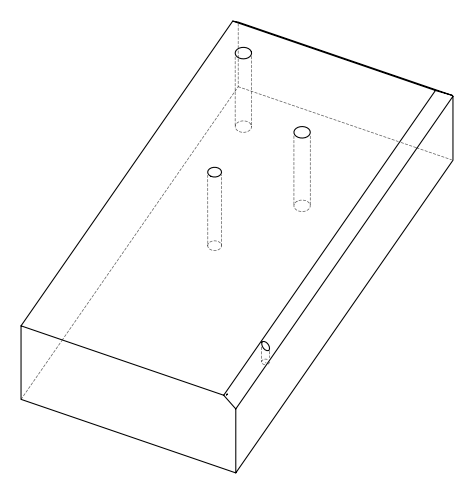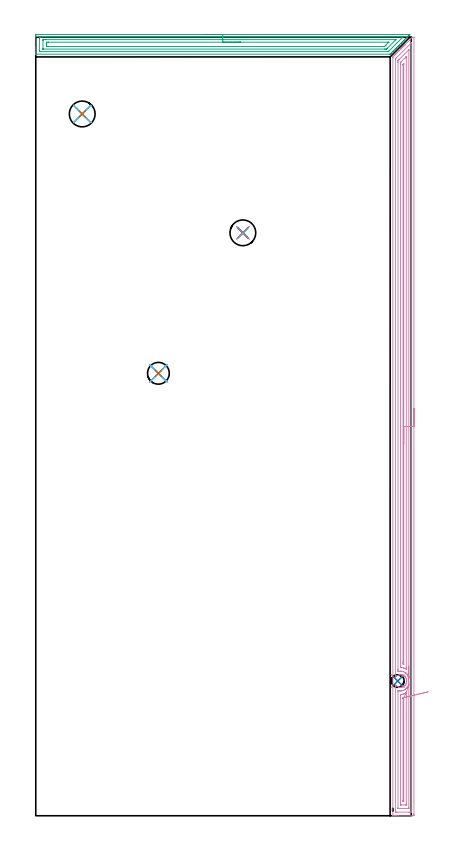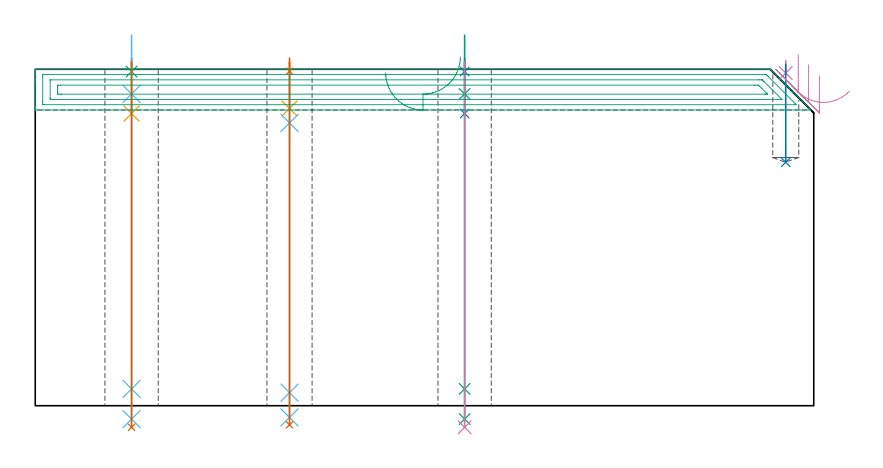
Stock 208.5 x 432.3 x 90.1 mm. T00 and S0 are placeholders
(PLAN: 16 operations, 11 tool changes, 27.1 min)
(1 SPOT_DRILL | STEP1HOLE | NXT0321_9005460120000 | 0.03 min | 2 mm3)
(2 SPOT_DRILL_1 | STEP1HOLE_1 | NXT0321_9005460120000 | 0.03 min | 2 mm3)
(3 SPOT_DRILL_2 | STEP1HOLE_2 | NXT0321_9005460120000 | 0.03 min | 2 mm3)
(4 SPOT_DRILL_3 | STEP1POCKET | NXT0321_9005460120000 | 0.03 min | 9 mm3)
(5 DRILL_BLIND_HOLE_INTO_CENTER | STEP1HOLE | NXT0301_041 | 0.05 min | 366 mm3)
(6 GUN_DRILL_THROUGH_HOLE | STEP1HOLE | UGT0307_003 | 0.45 min | 3065 mm3)
(7 DRILL_TO_ENLARGE_THROUGH_HOLE | STEP1HOLE | UGT0301_230 | 0.39 min | 6892 mm3)
(8 DRILL_BLIND_HOLE_INTO_CENTER_1 | STEP1HOLE_1 | UGT0301_198 | 0.06 min | 496 mm3)
(9 GUN_DRILL_THROUGH_HOLE_1 | STEP1HOLE_1 | UGT0307_006 | 0.51 min | 5193 mm3)
(10 DRILL_TO_ENLARGE_THROUGH_HOLE_1 | STEP1HOLE_1 | UGT0301_275 | 0.39 min | 8734 mm3)
(11 DRILL_BLIND_HOLE_INTO_CENTER_2 | STEP1HOLE_2 | UGT0301_198 | 0.06 min | 493 mm3)
(12 GUN_DRILL_THROUGH_HOLE_2 | STEP1HOLE_2 | UGT0307_006 | 0.51 min | 5202 mm3)
(13 DRILL_TO_ENLARGE_THROUGH_HOLE_2 | STEP1HOLE_2 | UGT0301_275 | 0.39 min | 8730 mm3)
(14 DRILL_BLIND_HOLE_INTO_CENTER_3 | STEP1POCKET | NXT0301_041 | 0.11 min | 904 mm3)
(15 AREA_MILL | FG_CHAMFER_SURFACE | UGT0205_001 | 6.74 min | 12377 mm3)
(16 AREA_MILL_1 | FG_CHAMFER_SURFACE_1 | UGT0205_001 | 17.32 min | 28964 mm3)
(TOOL NXT0321_9005460120000 | NC Spot Drill, 142deg, 12mm, Carbide, Uncoated | D12 PA142 FL30 Z2)
(TOOL NXT0301_041 | Carbide Drill 7mm [860.1-0700-035A1-MM 2214] | D7 PA140 FL53 Z2)
(TOOL UGT0307_003 | Gun Drill 7 mm | D7 PA130 FL24 Z1)
(TOOL UGT0301_230 | Twist Drill 12.1 mm | D12.1 PA118 FL98 Z2)
(TOOL UGT0301_198 | Twist Drill 7.9 mm | D7.9 PA118 FL73 Z2)
(TOOL UGT0307_006 | Gun Drill 9 mm | D9 PA130 FL24 Z1)
(TOOL UGT0301_275 | Twist Drill 14.3 mm | D14.3 PA118 FL114 Z2)
(TOOL UGT0205_001 | Chamfer Mill 20 x 3 x 45 deg. | D20 FL50 Z2)
(OP 1 SPOT_DRILL)
G17 G21 G94 G90
T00 M6
G54
G17 G0 G90 X68.1 Y245.7 S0 M3
G43 Z100.1 H0
G94 G81 G98 Z89.579 F250. R93.1
G80
M5
M2
(OP 2 SPOT_DRILL_1)
G17 G21 G94 G90
T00 M6
G54
G17 G0 G90 X115. Y323.7 S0 M3
G43 Z100.1 H0
G94 G81 G98 Z89.485 F250. R93.1
G80
M5
M2
(OP 3 SPOT_DRILL_2)
G17 G21 G94 G90
T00 M6
G54
G17 G0 G90 X25.8 Y389.7 S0 M3
G43 Z100.1 H0
G94 G81 G98 Z89.485 F250. R93.1
G80
M5
M2
(OP 4 SPOT_DRILL_3)
G17 G21 G94 G90
T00 M6
G54
G17 G0 G90 X201. Y74.8 S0 M3
G43 Z100.1 H0
G94 G81 G98 Z89.099 F250. R92.4
G80
M5
M2
(OP 5 DRILL_BLIND_HOLE_INTO_CENTER)
G17 G21 G94 G90
T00 M6
G54
G17 G0 G90 X68.1 Y245.7 S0 M3
G43 Z100.1 H1
G94 G81 G98 Z79.6 F250. R92.1
G80
M5
M2
(OP 6 GUN_DRILL_THROUGH_HOLE)
G17 G21 G94 G90
T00 M6
G54
G17 G0 G90 X68.1 Y245.7 M8
G43 Z100.1 H0
Z88.588
S716 M3
G94 G1 Z75.742 F125. M26
G4 X.084
Z3.5 F250.
G4 X.084
Z-3.132 F125.
G4 X.084
M5
M9
G0 Z88.588
Z100.1
M2
(OP 7 DRILL_TO_ENLARGE_THROUGH_HOLE)
G17 G21 G94 G90
T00 M6
G54
G17 G0 G90 X68.1 Y245.7 S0 M3
G43 Z100.1 H0
G94 G73 G98 Z-5.135 F250. Q11.904 R92.1
G80
M5
M2
(OP 8 DRILL_BLIND_HOLE_INTO_CENTER_1)
G17 G21 G94 G90
T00 M6
G54
G17 G0 G90 X115. Y323.7 S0 M3
G43 Z100.1 H0
G94 G81 G98 Z78.25 F250. R92.1
G80
M5
M2
(OP 9 GUN_DRILL_THROUGH_HOLE_1)
G17 G21 G94 G90
T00 M6
G54
G17 G0 G90 X115. Y323.7 M8
G43 Z100.1 H0
Z99.216
S716 M3
G94 G1 Z83.502 F125. M26
G4 X.084
Z4.5 F250.
G4 X.084
Z-3.598 F125.
G4 X.084
M5
M9
G0 Z99.216
Z100.1
M2
(OP 10 DRILL_TO_ENLARGE_THROUGH_HOLE_1)
G17 G21 G94 G90
T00 M6
G54
G17 G0 G90 X115. Y323.7 S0 M3
G43 Z100.1 H0
G94 G73 G98 Z-5.796 F250. Q13.699 R92.1
G80
M5
M2
(OP 11 DRILL_BLIND_HOLE_INTO_CENTER_2)
G17 G21 G94 G90
T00 M6
G54
G17 G0 G90 X25.8 Y389.7 S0 M3
G43 Z100.1 H0
G94 G81 G98 Z78.25 F250. R92.1
G80
M5
M2
(OP 12 GUN_DRILL_THROUGH_HOLE_2)
G17 G21 G94 G90
T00 M6
G54
G17 G0 G90 X25.8 Y389.7 M8
G43 Z100.1 H0
Z99.216
S716 M3
G94 G1 Z83.502 F125. M26
G4 X.084
Z4.5 F250.
G4 X.084
Z-3.598 F125.
G4 X.084
M5
M9
G0 Z99.216
Z100.1
M2
(OP 13 DRILL_TO_ENLARGE_THROUGH_HOLE_2)
G17 G21 G94 G90
T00 M6
G54
G17 G0 G90 X25.8 Y389.7 S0 M3
G43 Z100.1 H0
G94 G73 G98 Z-5.796 F250. Q13.699 R92.1
G80
M5
M2
(OP 14 DRILL_BLIND_HOLE_INTO_CENTER_3)
G17 G21 G94 G90
T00 M6
G54
G17 G0 G90 X201. Y74.8 S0 M3
G43 Z100.1 H1
G94 G81 G98 Z65.2 F250. R91.4
G80
M5
M2
(OP 15 AREA_MILL)
G17 G21 G94 G90
T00 M6
G54
G17 G0 G90 X93.85 Y433.8 S1061 M3
G43 Z100.1 H0
Z89.2
G94 G1 X93.888 Z88.328 F250.
X94.002 Z87.464
X94.191 Z86.612
X94.453 Z85.78
X94.787 Z84.974
X95.19 Z84.2
X95.659 Z83.464
X96.19 Z82.772
X96.779 Z82.129
X97.422 Z81.54
X98.114 Z81.009
X98.85 Z80.54
X99.624 Z80.137
X100.43 Z79.803
X101.262 Z79.541
X102.114 Z79.352
X102.978 Z79.238
X103.85 Z79.2
X207.452
X207.672 Y433.794 Z79.204
X207.682 Y433.793 Z79.205
X207.672 Y433.771 Z79.227
X207.328 Y433.428 Z79.572
X207.142 Y433.24 Z79.756
X206.452 Y432.552 Z80.448
X206.253 Y432.351 Z80.645
X205.577 Y431.677 Z81.323
X205.364 Y431.462 Z81.534
X204.701 Y430.801 Z82.199
X204.475 Y430.573 Z82.423
X203.825 Y429.925 Z83.075
X203.586 Y429.684 Z83.312
X202.95 Y429.05 Z83.95
X202.906 Y429.005 Z83.994
X202.696 Y428.795 Z84.202
X202.074 Y428.174 Z84.826
X202.012 Y428.112 Z84.887
X201.807 Y427.905 Z85.091
X201.198 Y427.298 Z85.702
X201.118 Y427.218 Z85.781
X200.918 Y427.016 Z85.98
X200.323 Y426.422 Z86.577
X200.225 Y426.324 Z86.675
X200.029 Y426.127 Z86.869
X199.447 Y425.547 Z87.453
X199.331 Y425.43 Z87.568
X199.14 Y425.238 Z87.758
X198.571 Y424.671 Z88.329
X198.437 Y424.536 Z88.462
X198.251 Y424.349 Z88.647
X197.695 Y423.795 Z89.205
X197.361 Y423.46 Z89.537
X197.245 Y423.345 Z89.654
X196.999 Y423.099 Z89.9
X196.863 Y422.964 Z90.035
X196.801 Y422.906 Z90.092
X196.352 Y422.9 Z90.1
X0.177
X0.01 Y422.903 Z90.088
X0.007 Y422.943 Z90.048
X0. Y423.342 Z89.657
Y423.646 Z89.354
Y424.349 Z88.646
Y425.589 Z87.408
Y426.127 Z86.868
Y426.747 Z86.248
Y432.971 Z80.026
X0.002 Y433.24 Z79.757
X0.008 Y433.792 Z79.206
X0.067 Y433.794 Z79.204
X0.623 Y433.8 Z79.2
X103.85
Y432.386 Z80.614
X203.468 Y432.385 Z80.615
X203.502 Y432.383 Z80.617
X203.789 Y432.351 Z80.649
X203.65 Y432.203 Z80.797
X203.502 Y432.051 Z80.949
X196.352 Y424.901 Z88.099
X196.073 Y424.626 Z88.374
X195.787 Y424.349 Z88.651
X195.49 Y424.316 Z88.684
X195.458 Y424.315 Z88.685
X2.445
X2.411 Y424.316 Z88.684
X2.01 Y424.349 Z88.651
X2.001 Y424.756 Z88.244
X2. Y431.462 Z81.538
X2.001 Y431.87 Z81.13
X2.01 Y432.351 Z80.649
X2.378 Y432.384 Z80.616
X2.411 Y432.385 Z80.615
X103.85 Y432.386 Z80.614
Y430.972 Z82.028
X199.691 Y430.971 Z82.029
X199.927 Y430.97 Z82.03
X199.943 Y430.968 Z82.032
X199.953 Y430.966 Z82.035
X199.948 Y430.954 Z82.046
X199.941 Y430.943 Z82.057
X199.927 Y430.926 Z82.074
X195.127 Y426.127 Z86.873
X194.843 Y425.85 Z87.15
X194.746 Y425.757 Z87.243
X194.71 Y425.735 Z87.265
X194.664 Y425.733 Z87.267
X194.564 Y425.731 Z87.269
X194.071 Y425.729 Z87.271
X193.671 Y425.728 Z87.272
X4.198 Y425.729 Z87.271
X4.065 Y425.73 Z87.27
X4.018 Y425.733 Z87.267
X4.012 Y425.734 Z87.266
X4.008 Y425.751 Z87.249
X4.004 Y425.798 Z87.202
X4.001 Y425.93 Z87.07
Y430.573 Z82.427
X4.003 Y430.768 Z82.232
X4.01 Y430.961 Z82.039
X4.198 Y430.964 Z82.036
X4.694 Y430.969 Z82.031
X5.092 Y430.971 Z82.029
X5.585
X103.85 Y430.972 Z82.028
Y429.557 Z83.443
X195.458
X195.586 Y429.556 Z83.444
X196.038 Y429.55 Z83.45
X196.084 Y429.543 Z83.457
X196.052 Y429.507 Z83.493
X195.992 Y429.443 Z83.557
X195.918 Y429.367 Z83.633
X195.848 Y429.296 Z83.704
X194.456 Y427.905 Z85.095
X194.059 Y427.519 Z85.481
X193.671 Y427.15 Z85.85
X193.539 Y427.147 Z85.853
X192.777 Y427.143 Z85.857
X192.65
X6.752
X6.085 Y427.148 Z85.852
X6.011 Y427.15 Z85.85
X6.007 Y427.249 Z85.751
X6.003 Y427.463 Z85.537
X6. Y427.891 Z85.109
Y428.78 Z84.22
X6.003 Y429.232 Z83.768
X6.008 Y429.451 Z83.549
X6.013 Y429.55 Z83.45
X6.117 Y429.553 Z83.447
X6.88 Y429.557 Z83.443
X7.007
X103.85
X104.722 Z83.481
X105.587 Z83.595
X106.438 Z83.783
X107.27 Z84.046
X108.076 Z84.38
X108.85 Z84.782
X109.586 Z85.251
X110.278 Z85.782
X110.921 Z86.372
X111.51 Z87.015
X112.042 Z87.707
X112.51 Z88.443
X112.913 Z89.217
X113.247 Z90.022
X113.509 Z90.854
X113.698 Z91.706
X113.812 Z92.571
X113.85 Z93.443
G0 Z100.1
M5
M2
(OP 16 AREA_MILL_1)
G17 G21 G94 G90
T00 M6
G54
G17 G0 G90 X210. Y226.15 S1061 M3
G43 Z100.1 H0
Z88.4
G94 G1 Y226.112 Z87.528 F250.
Y225.998 Z86.664
Y225.809 Z85.812
Y225.547 Z84.98
Y225.213 Z84.174
Y224.81 Z83.4
Y224.342 Z82.664
Y223.81 Z81.972
Y223.221 Z81.329
Y222.578 Z80.74
Y221.886 Z80.208
Y221.15 Z79.74
Y220.376 Z79.337
Y219.57 Z79.003
Y218.738 Z78.741
Y217.886 Z78.552
Y217.022 Z78.438
Y216.15 Z78.4
Y0.992
X209.999 Y0.631 Z78.401
X209.994 Y0.104 Z78.404
X209.992 Y0.008 Z78.406
X209.472 Y0. Z78.926
X201.489 Z86.906
X200.08 Z88.317
X199.715 Z88.68
X198.986 Z89.413
X198.734 Z89.666
X198.333 Y0.008 Z90.058
X198.303 Y0.01 Z90.088
X198.3 Y0.184 Z90.1
Y420.938
X198.307 Y421.401 Z90.092
X198.353 Y421.453 Z90.046
X198.828 Y421.93 Z89.568
X199.272 Y422.372 Z89.127
X199.715 Y422.817 Z88.681
X199.924 Y423.025 Z88.475
X199.973 Y423.073 Z88.426
X200.602 Y423.704 Z87.794
X200.839 Y423.939 Z87.561
X201.489 Y424.591 Z86.907
X201.704 Y424.804 Z86.696
X202.376 Y425.478 Z86.02
X202.442 Y425.543 Z85.957
X202.607 Y425.707 Z85.792
X202.672 Y425.773 Z85.725
X202.736 Y425.836 Z85.663
X202.905 Y426.005 Z85.494
X202.967 Y426.069 Z85.429
X203.029 Y426.129 Z85.37
X203.203 Y426.304 Z85.196
X203.263 Y426.365 Z85.134
X203.322 Y426.422 Z85.077
X203.501 Y426.602 Z84.898
X203.559 Y426.66 Z84.838
X203.615 Y426.716 Z84.784
X203.799 Y426.9 Z84.6
X203.854 Y426.956 Z84.542
X203.909 Y427.009 Z84.49
X204.097 Y427.198 Z84.302
X204.15 Y427.251 Z84.247
X204.202 Y427.302 Z84.197
X204.395 Y427.496 Z84.003
X204.446 Y427.547 Z83.951
X204.495 Y427.595 Z83.904
X204.694 Y427.794 Z83.705
X204.741 Y427.843 Z83.656
X204.788 Y427.889 Z83.611
X204.992 Y428.092 Z83.407
X205.037 Y428.138 Z83.36
X205.081 Y428.182 Z83.317
X205.29 Y428.39 Z83.109
X208.867 Y431.967 Z79.532
X209.028 Y432.13 Z79.369
X209.169 Y432.265 Z79.229
X209.206 Y432.295 Z79.191
X209.25 Y432.298 Z79.148
X209.276 Y432.3 Z79.122
X209.991 Z78.405
X210. Y432.177 Z78.4
Y216.15
X208.586 Z79.814
Y2.419
X208.585 Y2.01 Z79.815
X208.112 Y2.002 Z80.288
X207.698 Y2.001 Z80.702
X207.227 Y2. Z81.173
X200.602 Y2.001 Z87.798
X200.129 Y2.002 Z88.271
X199.715 Y2.01 Z88.685
X199.714 Y2.419 Z88.686
Y2.42
Y72.172
X199.715 Y72.697 Z88.685
X199.842 Y72.532 Z88.558
X200.004 Y72.352 Z88.396
X200.121 Y72.236 Z88.279
X200.49 Y71.949 Z87.91
X200.886 Y71.707 Z87.514
X201.32 Y71.518 Z87.08
X201.768 Y71.385 Z86.632
X201.964 Y71.342 Z86.436
X202.307 Y71.315 Z86.093
X202.65 Z85.75
X203.035 Y71.342 Z85.365
X203.532 Y71.466 Z84.868
X203.983 Y71.642 Z84.417
X204.414 Y71.882 Z83.986
X204.652 Y72.048 Z83.748
X204.879 Y72.236 Z83.521
X205.094 Y72.462 Z83.306
X205.296 Y72.703 Z83.104
X205.439 Y72.911 Z82.961
X205.57 Y73.13 Z82.83
X205.677 Y73.346 Z82.723
X205.77 Y73.566 Z82.63
X205.847 Y73.793 Z82.553
X205.909 Y74.023 Z82.491
X205.951 Y74.245 Z82.449
X205.976 Y74.468 Z82.424
X205.99 Y74.917 Z82.41
X205.978 Y75.143 Z82.422
X205.945 Y75.367 Z82.455
X205.844 Y75.811 Z82.556
X205.767 Y76.043 Z82.633
X205.67 Y76.271 Z82.73
X205.558 Y76.491 Z82.842
X205.431 Y76.705 Z82.969
X205.296 Y76.898 Z83.104
X205.144 Y77.099 Z83.256
X205.068 Y77.198 Z83.332
X205.037 Y77.215 Z83.363
X204.984 Y77.254 Z83.416
X205.038 Y77.334 Z83.362
X205.068 Y77.372 Z83.332
X205.037 Y77.347 Z83.363
X204.984 Y77.308 Z83.416
X204.963 Y77.295 Z83.437
X204.931 Y77.324 Z83.469
X204.887 Y77.365 Z83.513
X204.792 Y77.444 Z83.608
X204.696 Y77.523 Z83.704
X204.597 Y77.599 Z83.803
X204.413 Y77.726 Z83.987
X204.206 Y77.877 Z84.194
X204.15 Y77.926 Z84.25
X204.024 Y78.048 Z84.376
X203.864 Y78.035 Z84.536
X203.548 Y78.145 Z84.852
X203.532 Y78.151 Z84.868
X203.092 Y78.238 Z85.308
X202.65 Y78.284 Z85.75
X202.207 Y78.277 Z86.193
X201.768 Y78.211 Z86.632
X201.32 Y78.082 Z87.08
X200.886 Y77.893 Z87.514
X200.641 Y77.756 Z87.759
X200.404 Y77.599 Z87.996
X200.2 Y77.429 Z88.2
X200.004 Y77.245 Z88.396
X199.777 Y76.984 Z88.623
X199.715 Y76.901 Z88.685
X199.714 Y77.538 Z88.686
Y420.044
X199.715 Y420.353 Z88.685
X200.003 Y420.648 Z88.397
X200.288 Y420.938 Z88.112
X208.337 Y428.986 Z80.063
X208.463 Y429.109 Z79.937
X208.585 Y429.223 Z79.815
X208.586 Y428.986 Z79.814
Y216.15
X207.172 Z81.228
X207.171 Y77.175 Z81.229
X207.17 Y76.644 Z81.23
X207.169 Y76.61 Z81.231
X207.167 Y76.583 Z81.233
X207.138 Y76.644 Z81.262
X206.97 Y77.074 Z81.43
X206.811 Y77.447 Z81.589
X206.782 Y77.509 Z81.618
X206.767 Y77.538 Z81.633
X206.719 Y77.63 Z81.681
X206.515 Y77.977 Z81.885
X206.374 Y78.214 Z82.026
X206.261 Y78.432 Z82.139
X206.144 Y78.654 Z82.256
X206.044 Y78.805 Z82.356
X205.924 Y78.952 Z82.476
X205.731 Y79.127 Z82.669
X205.605 Y79.211 Z82.795
X205.365 Y79.327 Z83.035
X205.27 Y79.369 Z83.13
X205.227 Y79.394 Z83.173
X205.152 Y79.443 Z83.248
X205.037 Y79.522 Z83.363
X204.402 Y79.967 Z83.998
X204.15 Y80.03 Z84.25
X203.984 Y80.062 Z84.416
X203.261 Y80.223 Z85.139
X202.793 Y80.265 Z85.607
X202.376 Y80.275 Z86.024
X202.323 Z86.077
X201.761 Y80.221 Z86.639
X201.42 Y80.16 Z86.98
X201.135 Y80.111 Z87.265
X201.133 Y80.221 Z87.267
X201.13 Y80.583 Z87.27
X201.129 Y81.115 Z87.271
X201.128 Y81.479 Z87.272
X201.129 Y418.255 Z87.271
X201.13 Y418.617 Z87.27
X201.134 Y419.149 Z87.266
X201.137 Y419.325 Z87.263
X201.224 Y419.417 Z87.176
X201.489 Y419.688 Z86.911
X201.665 Y419.866 Z86.735
X201.843 Y420.044 Z86.557
X207.063 Y425.263 Z81.337
X207.13 Y425.326 Z81.27
X207.158 Y425.35 Z81.242
X207.164 Y425.353 Z81.236
X207.166 Y425.337 Z81.234
X207.17 Y425.267 Z81.23
X207.171 Y425.165 Z81.229
Y425.046
X207.172 Y216.15 Z81.228
X205.757 Z82.643
Y82.178
X205.756 Y82.009 Z82.644
X205.75 Y81.29 Z82.65
X205.037 Y81.747 Z83.363
X204.88 Y81.845 Z83.52
X204.749 Y81.904 Z83.651
X204.392 Y82.009 Z84.008
X204.089 Y82.071 Z84.311
X203.263 Y82.219 Z85.137
X203.026 Y82.249 Z85.374
X202.599 Y82.283 Z85.801
X202.552 Y82.288 Z85.848
X202.549 Y82.342 Z85.851
X202.546 Y82.473 Z85.854
X202.543 Y82.735 Z85.857
Y82.904
Y417.361
X202.547 Y418.083 Z85.853
X202.55 Y418.255 Z85.85
X202.555 Y418.295 Z85.845
X202.591 Y418.335 Z85.809
X202.658 Y418.406 Z85.742
X202.758 Y418.509 Z85.642
X202.885 Y418.636 Z85.515
X205.613 Y421.363 Z82.787
X205.674 Y421.421 Z82.726
X205.727 Y421.468 Z82.673
X205.75 Y421.486 Z82.65
X205.752 Y421.441 Z82.648
X205.756 Y421.107 Z82.644
X205.757 Y420.938 Z82.643
Y420.373
Y216.15
X204.343 Z84.057
Y84.303
X204.341 Y84.173 Z84.059
X204.337 Y84.07 Z84.063
X204.335 Y84.05 Z84.065
X204.33 Y84.049 Z84.07
X204.31 Y84.051 Z84.09
X204.15 Y84.083 Z84.25
X203.966 Y84.124 Z84.434
X203.96 Y84.498 Z84.44
X203.958 Y84.692 Z84.442
X203.957 Y84.887 Z84.443
Y85.587
X203.958 Y416.66 Z84.442
X203.961 Y417.011 Z84.439
X203.964 Y417.185 Z84.436
X203.976 Y417.266 Z84.424
X204.061 Y417.361 Z84.339
X204.105 Y417.406 Z84.295
X204.15 Y417.451 Z84.25
X204.196 Y417.496 Z84.204
X204.286 Y417.581 Z84.114
X204.337 Y417.627 Z84.063
X204.339 Y417.61 Z84.061
X204.341 Y417.555 Z84.059
X204.342 Y417.361 Z84.058
X204.343 Y417.166 Z84.057
Y216.15
Y215.278 Z84.095
Y214.414 Z84.209
Y213.562 Z84.398
Y212.73 Z84.66
Y211.924 Z84.994
Y211.15 Z85.397
Y210.414 Z85.865
Y209.722 Z86.396
Y209.079 Z86.986
Y208.49 Z87.629
Y207.958 Z88.321
Y207.49 Z89.057
Y207.087 Z89.831
Y206.753 Z90.637
Y206.491 Z91.469
Y206.302 Z92.32
Y206.188 Z93.185
Y206.15 Z94.057
G0 Z100.1
X207.086 Y82.985
Z91.315
G1 Y82.954 Z90.443
X207.087 Y82.847 Z89.577
X207.088 Y82.665 Z88.724
X207.09 Y82.41 Z87.89
X207.093 Y82.082 Z87.081
X207.096 Y81.686 Z86.304
X207.1 Y81.223 Z85.564
X207.104 Y80.698 Z84.868
X207.109 Y80.114 Z84.22
X207.114 Y79.475 Z83.625
X207.12 Y78.788 Z83.089
X207.126 Y78.056 Z82.614
X207.132 Y77.285 Z82.205
X207.139 Y76.482 Z81.864
X207.145 Y75.652 Z81.595
X207.152 Y74.802 Z81.4
X207.159 Y73.938 Z81.279
X207.167 Y73.067 Z81.233
X207.171 Y72.536 Z81.229
Y72.395
Y4.739
X207.169 Y4.208 Z81.231
X207.166 Y4.027 Z81.234
X207.165 Y4.013 Z81.235
X207.14 Y4.008 Z81.26
X207.086 Y4.003 Z81.314
X207.017 Y4. Z81.383
X201.489 Y4.001 Z86.911
X201.283 Y4.004 Z87.117
X201.146 Y4.01 Z87.254
X201.134 Y4.013 Z87.266
X201.132 Y4.019 Z87.268
X201.13 Y4.043 Z87.27
X201.128 Y4.572 Z87.272
X201.129 Y68.959 Z87.271
X201.131 Y69.49 Z87.269
X201.132 Y69.514 Z87.268
X201.134 Y69.518 Z87.266
X201.153 Z87.247
X201.181 Y69.513 Z87.219
X201.571 Y69.407 Z86.829
X201.813 Y69.363 Z86.587
X202.01 Y69.345 Z86.39
X202.376 Y69.325 Z86.024
X202.543 Y69.322 Z85.857
X202.899 Y69.34 Z85.501
X203.263 Y69.378 Z85.137
X203.356 Y69.396 Z85.044
X203.746 Y69.49 Z84.654
X204.045 Y69.596 Z84.355
X204.15 Y69.638 Z84.25
X204.458 Y69.769 Z83.942
X204.653 Y69.876 Z83.747
X205.037 Y70.097 Z83.363
X205.205 Y70.215 Z83.195
X205.43 Y70.384 Z82.97
X205.695 Y70.615 Z82.705
X205.924 Y70.854 Z82.476
X206.119 Y71.081 Z82.281
X206.278 Y71.278 Z82.122
X206.495 Y71.596 Z81.905
X206.823 Y72.172 Z81.577
X206.834 Y72.196 Z81.566
X206.961 Y72.505 Z81.439
X207.167 Y73.067 Z81.233
X205.751 Y68.336 Z82.649
X205.752 Y68.291 Z82.648
X205.756 Y67.87 Z82.644
X205.757 Y55.74 Z82.643
Y6.891
X205.754 Y6.167 Z82.646
X205.751 Y6.061 Z82.649
X205.748 Y6.01 Z82.652
X205.699 Y6.008 Z82.701
X205.479 Y6.004 Z82.921
X205.037 Y6. Z83.363
X203.263 Z85.137
X202.82 Y6.004 Z85.58
X202.601 Y6.008 Z85.799
X202.552 Y6.01 Z85.848
X202.549 Y6.047 Z85.851
X202.547 Y6.112 Z85.853
X202.543 Y6.723 Z85.857
Y6.891
Y66.807
X202.545 Y67.17 Z85.855
X202.547 Y67.26 Z85.853
X202.549 Y67.297 Z85.851
X202.591 Y67.306 Z85.809
X202.751 Y67.323 Z85.649
X203.263 Y67.373 Z85.137
X203.545 Y67.417 Z84.855
X204.15 Y67.578 Z84.25
X204.244 Y67.606 Z84.156
X204.514 Y67.701 Z83.886
X204.88 Y67.859 Z83.52
X205.037 Y67.941 Z83.363
X205.457 Y68.172 Z82.943
X205.722 Y68.323 Z82.678
X205.751 Y68.336 Z82.649
X204.33 Y65.571 Z84.07
X204.339 Y65.213 Z84.061
X204.342 Y65.018 Z84.058
X204.343 Y64.824 Z84.057
Y64.124
Y8.29
X204.341 Y8.16 Z84.059
X204.337 Y8.057 Z84.063
X204.333 Y8.009 Z84.067
X204.318 Y8.007 Z84.082
X204.15 Y8.002 Z84.25
X204.054 Z84.346
X203.995 Y8.006 Z84.405
X203.968 Y8.009 Z84.432
X203.964 Y8.096 Z84.436
X203.959 Y8.485 Z84.441
X203.957 Y8.679 Z84.443
Y65.018
X203.958 Y65.212 Z84.442
X203.961 Y65.407 Z84.439
X203.964 Y65.459 Z84.436
X203.979 Y65.478 Z84.421
X204.031 Y65.495 Z84.369
X204.15 Y65.528 Z84.25
X204.33 Y65.571 Z84.07
X204.963 Y65.723 Z83.49
X205.643 Y65.886 Z82.969
X206.365 Y66.06 Z82.51
X207.123 Y66.241 Z82.118
X207.911 Y66.431 Z81.796
X208.724 Y66.626 Z81.545
X209.554 Y66.825 Z81.368
X210.397 Y67.027 Z81.266
X211.245 Y67.231 Z81.241
X212.092 Y67.434 Z81.291
X212.931 Y67.635 Z81.417
X213.757 Y67.833 Z81.617
X214.562 Y68.027 Z81.891
X215.341 Y68.214 Z82.237
X216.088 Y68.393 Z82.65
X216.797 Y68.563 Z83.129
X217.463 Y68.723 Z83.67
X218.08 Y68.871 Z84.268
G0 Z100.1
M5
M2
